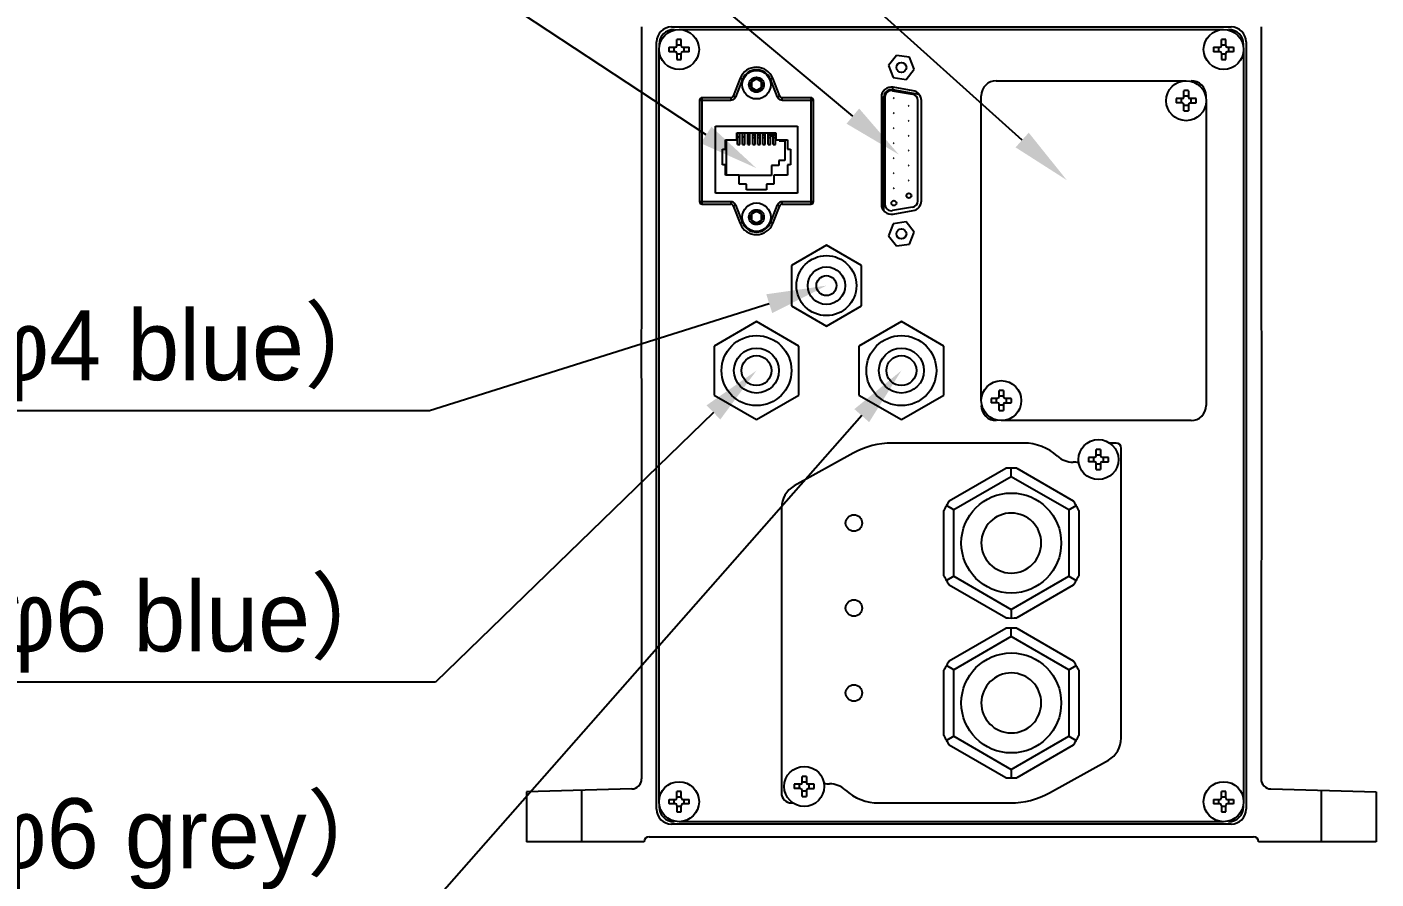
# Model space of a CAD drawing. Header units: millimetres. Extents: x 4086 to 8300, y 123 to 1549.
# Drawn here: x 6910.7 to 7045.7, y 419.2 to 504.4 of the extents above; entities that cross this region are included whole.
import ezdxf
from ezdxf import colors
from ezdxf.entities.mleader import LeaderData, LeaderLine
from ezdxf.math import Vec2, Vec3

# ---------------------------------------------------------------- set-up
doc = ezdxf.new("R2010")
doc.units = ezdxf.units.MM
doc.layers.add('00_COMPONENTS', color=7, linetype='Continuous')
doc.layers.add('多重引线', color=7, linetype='Continuous')
doc.styles.add('思源黑', font='SourceHanSansCN-Normal.ttf')

msp = doc.modelspace()

# ---------------------------------------------------------------- linework, layer by layer
at = {"layer": '00_COMPONENTS', "color": 7, "linetype": 'Continuous'}
for p, q in [((6972.1717, 504.417), (6972.1717, 475.5136)), ((6975.1717, 504.417), (7031.1717, 504.417)), ((6975.9217, 504.167), (7030.4217, 504.167)), ((7034.1717, 504.417), (7034.1717, 475.5136)), ((6973.6717, 426.167), (6973.6717, 502.917)), ((6974.9181, 502.387), (6975.5517, 502.387)), ((6975.4482, 501.947), (6975.4482, 502.387)), ((6975.775, 503.1729), (6975.7017, 503.1708)), ((6975.7017, 502.537), (6975.7017, 503.1708)), ((6975.7017, 502.6406), (6976.1417, 502.6406)), ((6976.1417, 502.537), (6976.1417, 503.1708)), ((6976.2917, 502.387), (6976.9255, 502.387)), ((6976.3953, 502.387), (6976.3953, 501.947)), ((6976.9276, 502.3137), (6976.9255, 502.387)), ((7029.4181, 502.387), (7030.0517, 502.387)), ((7029.9482, 501.947), (7029.9482, 502.387)), ((7030.275, 503.1729), (7030.2017, 503.1708)), ((7030.2017, 502.537), (7030.2017, 503.1708)), ((7030.2017, 502.6406), (7030.6417, 502.6406)), ((7030.6417, 502.537), (7030.6417, 503.1708)), ((7030.7917, 502.387), (7031.4255, 502.387)), ((7030.8953, 502.387), (7030.8953, 501.947)), ((7031.4276, 502.3137), (7031.4255, 502.387)), ((7032.6717, 502.917), (7032.6717, 426.167)), ((6973.9217, 426.917), (6973.9217, 502.167)), ((6974.9159, 502.0203), (6974.918, 501.947)), ((6975.5517, 501.947), (6974.918, 501.947)), ((6975.7017, 501.797), (6975.7017, 501.1633)), ((6976.1417, 501.6934), (6975.7017, 501.6934)), ((6976.0685, 501.1612), (6976.1417, 501.1633)), ((6976.1417, 501.1634), (6976.1417, 501.797)), ((6976.9253, 501.947), (6976.2917, 501.947)), ((6997.6907, 501.5773), (6996.8853, 500.5568)), ((6998.9771, 501.39), (6997.6907, 501.5773)), ((6999.4582, 500.1822), (6998.9771, 501.39)), ((7029.4159, 502.0203), (7029.418, 501.947)), ((7030.0517, 501.947), (7029.418, 501.947)), ((7030.2017, 501.797), (7030.2017, 501.1633)), ((7030.6417, 501.6934), (7030.2017, 501.6934)), ((7030.5685, 501.1612), (7030.6417, 501.1633)), ((7030.6417, 501.1634), (7030.6417, 501.797)), ((7031.4253, 501.947), (7030.7917, 501.947)), ((7032.4217, 502.167), (7032.4217, 426.917)), ((6996.8853, 500.5568), (6997.3663, 499.3491)), ((6998.6528, 499.1618), (6999.4582, 500.1822)), ((6982.0459, 499.2894), (6981.3332, 497.4995)), ((6982.2781, 499.1969), (6981.5654, 497.407)), ((6982.0459, 499.2894), (6982.2781, 499.1969)), ((6983.6717, 499.2194), (6983.1717, 498.9307)), ((6983.1717, 498.9307), (6983.1717, 498.3533)), ((6983.1717, 498.3533), (6983.6717, 498.0647)), ((6984.1717, 498.9307), (6983.6717, 499.2194)), ((6983.6717, 498.0647), (6984.1717, 498.3533)), ((6984.1717, 498.3533), (6984.1717, 498.9307)), ((6985.0653, 499.1969), (6985.2976, 499.2894)), ((6985.778, 497.407), (6985.0653, 499.1969)), ((6986.0103, 497.4995), (6985.2976, 499.2894)), ((6997.301, 498.1431), (6997.3441, 498.3894)), ((6999.3441, 498.0394), (6997.3441, 498.3894)), ((6997.3663, 499.3491), (6998.6528, 499.1618)), ((7007.6717, 499.042), (7026.6717, 499.042)), ((6977.9717, 497.092), (6977.9717, 486.942)), ((6977.9717, 497.092), (6981.1009, 497.092)), ((6978.2217, 486.692), (6978.2217, 497.342)), ((6981.1009, 497.342), (6978.2217, 497.342)), ((6981.1009, 497.342), (6981.1009, 497.092)), ((6981.5654, 497.407), (6981.3332, 497.4995)), ((6986.0103, 497.4995), (6985.778, 497.407)), ((6986.2425, 497.092), (6986.2425, 497.342)), ((6989.1217, 497.342), (6986.2425, 497.342)), ((6986.2425, 497.092), (6989.3717, 497.092)), ((6989.1217, 497.342), (6989.1217, 486.692)), ((6989.3717, 486.942), (6989.3717, 497.092)), ((6996.1717, 497.4043), (6996.1717, 486.6847)), ((6996.1717, 497.4043), (6996.4217, 497.4043)), ((6996.4217, 486.0233), (6996.4217, 497.4043)), ((6996.5217, 497.4043), (6996.5217, 486.6847)), ((6997.2838, 498.0446), (6999.2838, 497.6946)), ((6999.9526, 497.6791), (6997.301, 498.1431)), ((6999.8217, 487.0347), (6999.8217, 497.0543)), ((7000.1717, 487.0347), (7000.1717, 497.0543)), ((7006.1717, 467.042), (7006.1717, 497.542)), ((7025.6659, 496.8953), (7025.668, 496.822)), ((7026.3017, 497.262), (7025.668, 497.262)), ((7026.3017, 496.822), (7025.668, 496.822)), ((7026.1982, 496.822), (7026.1982, 497.262)), ((7026.525, 498.0479), (7026.4517, 498.0458)), ((7026.4517, 497.412), (7026.4517, 498.0458)), ((7026.4517, 497.5156), (7026.8917, 497.5156)), ((7026.8917, 498.0456), (7026.8917, 497.412)), ((7027.6753, 497.262), (7027.0417, 497.262)), ((7027.0417, 496.822), (7027.6755, 496.822)), ((7027.1453, 497.262), (7027.1453, 496.822)), ((7027.6776, 497.1887), (7027.6755, 497.262)), ((7028.6717, 497.042), (7028.6717, 466.542)), ((7026.4517, 496.0384), (7026.4517, 496.672)), ((7026.8917, 496.5684), (7026.4517, 496.5684)), ((7026.8185, 496.0362), (7026.8917, 496.0383)), ((7026.8917, 496.672), (7026.8917, 496.0383)), ((6979.5717, 487.792), (6979.5717, 494.492)), ((6979.5717, 494.492), (6987.7717, 494.492)), ((6987.7717, 494.492), (6987.7717, 487.792)), ((6980.5717, 492.192), (6980.5717, 493.142)), ((6980.5717, 493.142), (6981.7217, 493.142)), ((6980.6717, 489.592), (6980.6717, 493.142)), ((6981.7217, 493.142), (6981.7217, 493.842)), ((6981.7217, 493.842), (6985.6217, 493.842)), ((6981.7717, 492.6493), (6981.7717, 493.842)), ((6981.7717, 493.442), (6982.0017, 493.442)), ((6982.0017, 492.6493), (6982.0017, 493.842)), ((6982.2817, 492.6493), (6982.2817, 493.842)), ((6982.2817, 493.442), (6982.5117, 493.442)), ((6982.5117, 492.6493), (6982.5117, 493.842)), ((6982.7917, 492.6493), (6982.7917, 493.842)), ((6983.0217, 493.6013), (6982.7917, 493.6013)), ((6982.7917, 493.3747), (6983.0217, 493.3747)), ((6983.0217, 492.6493), (6983.0217, 493.842)), ((6983.3017, 492.6493), (6983.3017, 493.842)), ((6983.5317, 493.6013), (6983.3017, 493.6013)), ((6983.3017, 493.3747), (6983.5317, 493.3747)), ((6983.5317, 492.6493), (6983.5317, 493.842)), ((6983.8117, 492.6493), (6983.8117, 493.842)), ((6984.0417, 493.6013), (6983.8117, 493.6013)), ((6983.8117, 493.3747), (6984.0417, 493.3747)), ((6984.0417, 492.6493), (6984.0417, 493.842)), ((6984.3217, 492.6493), (6984.3217, 493.842)), ((6984.5517, 493.6013), (6984.3217, 493.6013)), ((6984.3217, 493.3747), (6984.5517, 493.3747)), ((6984.5517, 492.6493), (6984.5517, 493.842)), ((6984.8317, 492.6493), (6984.8317, 493.842)), ((6985.0617, 493.6013), (6984.8317, 493.6013)), ((6984.8317, 493.3747), (6985.0617, 493.3747)), ((6985.0617, 492.6493), (6985.0617, 493.842)), ((6985.1717, 493.842), (6985.1717, 493.5445)), ((6985.1717, 493.5445), (6985.3417, 493.5445)), ((6985.3417, 492.6493), (6985.3417, 493.842)), ((6985.5717, 493.6013), (6985.3417, 493.6013)), ((6985.3417, 493.3747), (6985.5717, 493.3747)), ((6985.5717, 492.6493), (6985.5717, 493.842)), ((6985.6217, 493.842), (6985.6217, 493.142)), ((6985.6217, 493.142), (6986.7717, 493.142)), ((6985.9366, 493.142), (6985.9366, 493.0445)), ((6985.9366, 493.0445), (6986.499, 493.0445)), ((6986.499, 493.0445), (6986.499, 491.0445)), ((6986.7717, 493.142), (6986.7717, 492.192)), ((6980.2717, 490.642), (6980.2717, 492.192)), ((6980.2717, 492.192), (6980.5717, 492.192)), ((6981.7717, 492.6493), (6982.0017, 492.6493)), ((6982.2817, 492.6493), (6982.5117, 492.6493)), ((6982.7917, 492.6493), (6983.0217, 492.6493)), ((6983.3017, 492.6493), (6983.5317, 492.6493)), ((6983.8117, 492.6493), (6984.0417, 492.6493)), ((6984.3217, 492.6493), (6984.5517, 492.6493)), ((6984.8317, 492.6493), (6985.0617, 492.6493)), ((6985.3417, 492.6493), (6985.5717, 492.6493)), ((6986.7717, 492.192), (6987.0717, 492.192)), ((6987.0717, 492.192), (6987.0717, 490.642)), ((6980.5717, 490.642), (6980.2717, 490.642)), ((6980.5717, 489.592), (6980.5717, 490.642)), ((6985.1717, 490.5445), (6985.1717, 489.5445)), ((6985.9141, 490.5445), (6985.1717, 490.5445)), ((6985.9141, 491.0445), (6985.9141, 490.5445)), ((6986.499, 491.0445), (6985.9141, 491.0445)), ((6986.7717, 490.642), (6986.7717, 489.592)), ((6987.0717, 490.642), (6986.7717, 490.642)), ((6981.9467, 489.592), (6980.5717, 489.592)), ((6981.9467, 488.692), (6981.9467, 489.592)), ((6985.1717, 489.5445), (6981.9467, 489.5445)), ((6985.3967, 489.592), (6985.3967, 488.692)), ((6986.7717, 489.592), (6985.3967, 489.592)), ((6987.7717, 487.792), (6979.5717, 487.792)), ((6982.6717, 488.692), (6981.9467, 488.692)), ((6982.6717, 488.142), (6982.6717, 488.692)), ((6984.6717, 488.142), (6982.6717, 488.142)), ((6984.6717, 488.692), (6984.6717, 488.142)), ((6985.3967, 488.692), (6984.6717, 488.692)), ((6981.1009, 486.942), (6977.9717, 486.942)), ((6978.2217, 486.692), (6981.1009, 486.692)), ((6981.1009, 486.942), (6981.1009, 486.692)), ((6981.3332, 486.5345), (6981.5654, 486.627)), ((6981.3332, 486.5345), (6982.0459, 484.7446)), ((6981.5654, 486.627), (6982.2781, 484.8371)), ((6985.0653, 484.8371), (6985.778, 486.627)), ((6985.2976, 484.7446), (6986.0103, 486.5345)), ((6985.778, 486.627), (6986.0103, 486.5345)), ((6986.2425, 486.692), (6986.2425, 486.942)), ((6989.3717, 486.942), (6986.2425, 486.942)), ((6986.2425, 486.692), (6989.1217, 486.692)), ((6999.2838, 486.3945), (6997.2838, 486.0445)), ((6997.3441, 485.6997), (6999.3441, 486.0497)), ((6982.2781, 484.8371), (6982.0459, 484.7446)), ((6983.6717, 485.9694), (6983.1717, 485.6807)), ((6983.1717, 485.6807), (6983.1717, 485.1033)), ((6983.1717, 485.1033), (6983.6717, 484.8147)), ((6984.1717, 485.6807), (6983.6717, 485.9694)), ((6983.6717, 484.8147), (6984.1717, 485.1033)), ((6984.1717, 485.1033), (6984.1717, 485.6807)), ((6985.2976, 484.7446), (6985.0653, 484.8371)), ((6997.3663, 484.74), (6996.8853, 483.5322)), ((6998.6528, 484.9273), (6997.3663, 484.74)), ((6999.4582, 483.9068), (6998.6528, 484.9273)), ((6996.8853, 483.5322), (6997.6907, 482.5118)), ((6998.9771, 482.6991), (6999.4582, 483.9068)), ((6990.6717, 482.5835), (6987.1717, 480.5627)), ((6994.1717, 480.5627), (6990.6717, 482.5835)), ((6997.6907, 482.5118), (6998.9771, 482.6991)), ((6987.1717, 480.5627), (6987.1717, 476.5213)), ((6994.1717, 476.5213), (6994.1717, 480.5627)), ((6972.1717, 475.5136), (6972.165, 475.1611)), ((6987.1717, 476.5213), (6990.6717, 474.5006)), ((6990.6717, 474.5006), (6994.1717, 476.5213)), ((7034.1717, 475.5136), (7034.1785, 475.1611)), ((6983.6717, 474.9495), (6979.4217, 472.4958)), ((6987.9217, 472.4958), (6983.6717, 474.9495)), ((6998.1717, 474.9495), (6993.9217, 472.4958)), ((7002.4217, 472.4958), (6998.1717, 474.9495)), ((6979.4217, 472.4958), (6979.4217, 467.5883)), ((6987.9217, 467.5883), (6987.9217, 472.4958)), ((6993.9217, 472.4958), (6993.9217, 467.5883)), ((7002.4217, 467.5883), (7002.4217, 472.4958)), ((6979.4217, 467.5883), (6983.6717, 465.1345)), ((6983.6717, 465.1345), (6987.9217, 467.5883)), ((6993.9217, 467.5883), (6998.1717, 465.1345)), ((6998.1717, 465.1345), (7002.4217, 467.5883)), ((7007.8017, 467.262), (7007.168, 467.262)), ((7007.6982, 466.822), (7007.6982, 467.262)), ((7008.025, 468.0479), (7007.9517, 468.0458)), ((7007.9517, 467.412), (7007.9517, 468.0458)), ((7007.9517, 467.5156), (7008.3917, 467.5156)), ((7008.3917, 468.0456), (7008.3917, 467.412)), ((7009.1753, 467.262), (7008.5417, 467.262)), ((7008.6453, 467.262), (7008.6453, 466.822)), ((7009.1776, 467.1887), (7009.1755, 467.262)), ((7007.1659, 466.8953), (7007.168, 466.822)), ((7007.8017, 466.822), (7007.168, 466.822)), ((7007.9517, 466.0384), (7007.9517, 466.672)), ((7008.3917, 466.5684), (7007.9517, 466.5684)), ((7008.3185, 466.0362), (7008.3917, 466.0383)), ((7008.3917, 466.672), (7008.3917, 466.0383)), ((7008.5417, 466.822), (7009.1755, 466.822)), ((6972.1614, 465.3175), (6972.1716, 429.1925)), ((7027.1717, 465.042), (7008.1717, 465.042)), ((6993.3596, 461.7853), (6987.4576, 458.5064)), ((7010.4166, 462.792), (6997.2447, 462.792)), ((7017.7459, 462.1471), (7017.6726, 462.1449)), ((7017.6726, 461.5112), (7017.6726, 462.1449)), ((7018.1126, 462.1448), (7018.1126, 461.5112)), ((7019.6717, 462.792), (7019.0217, 462.792)), ((7020.1717, 433.263), (7020.1717, 462.292)), ((7016.8867, 460.9945), (7016.8889, 460.9212)), ((7017.5226, 461.3612), (7016.8889, 461.3612)), ((7017.5226, 460.9212), (7016.8889, 460.9212)), ((7017.419, 460.9212), (7017.419, 461.3612)), ((7017.6726, 461.6148), (7018.1126, 461.6148)), ((7017.6726, 460.1376), (7017.6726, 460.7712)), ((7018.1126, 460.6676), (7017.6726, 460.6676)), ((7018.1126, 460.7712), (7018.1126, 460.1375)), ((7018.8962, 461.3612), (7018.2626, 461.3612)), ((7018.2626, 460.9212), (7018.8963, 460.9212)), ((7018.3662, 461.3612), (7018.3662, 460.9212)), ((7018.8985, 461.2879), (7018.8963, 461.3612)), ((7002.9655, 457.0031), (7008.6279, 460.2723)), ((7009.1717, 459.4315), (7003.4217, 456.1118)), ((7009.1717, 459.4315), (7009.1717, 460.292)), ((7014.9217, 456.1118), (7009.1717, 459.4315)), ((7009.7155, 460.2723), (7015.3779, 457.0031)), ((7018.0393, 460.1353), (7018.1126, 460.1375)), ((6986.1717, 456.321), (6986.1717, 427.792)), ((7003.4217, 456.1118), (7002.6765, 456.542)), ((7014.9217, 456.1118), (7015.6669, 456.542)), ((7002.4217, 449.5228), (7002.4217, 456.0612)), ((7003.4217, 449.4722), (7003.4217, 456.1118)), ((7014.9217, 456.1118), (7014.9217, 449.4722)), ((7015.9217, 456.0612), (7015.9217, 449.5228)), ((7003.4217, 449.4722), (7002.6765, 449.042)), ((7008.6279, 445.3118), (7002.9655, 448.5809)), ((7003.4217, 449.4722), (7009.1717, 446.1525)), ((7009.1717, 446.1525), (7014.9217, 449.4722)), ((7015.3779, 448.5809), (7009.7155, 445.3118)), ((7014.9217, 449.4722), (7015.6669, 449.042)), ((7009.1717, 446.1525), (7009.1717, 445.292)), ((7002.9655, 441.0031), (7008.6279, 444.2723)), ((7009.1717, 443.4315), (7009.1717, 444.292)), ((7009.7155, 444.2723), (7015.3779, 441.0031)), ((7009.1717, 443.4315), (7003.4217, 440.1118)), ((7014.9217, 440.1118), (7009.1717, 443.4315)), ((7003.4217, 440.1118), (7002.6765, 440.542)), ((7003.4217, 433.4722), (7003.4217, 440.1118)), ((7014.9217, 440.1118), (7015.6669, 440.542)), ((7014.9217, 440.1118), (7014.9217, 433.4722)), ((7002.4217, 433.5228), (7002.4217, 440.0612)), ((7015.9217, 440.0612), (7015.9217, 433.5228)), ((7003.4217, 433.4722), (7002.6765, 433.042)), ((7003.4217, 433.4722), (7009.1717, 430.1525)), ((7009.1717, 430.1525), (7014.9217, 433.4722)), ((7014.9217, 433.4722), (7015.6669, 433.042)), ((7008.6279, 429.3118), (7002.9655, 432.5809)), ((7015.3779, 432.5809), (7009.7155, 429.3118)), ((7012.9839, 427.7988), (7018.8858, 431.0776)), ((6988.3041, 429.4487), (6988.2309, 429.4466)), ((6988.2309, 428.8128), (6988.2309, 429.4466)), ((6988.6709, 429.4464), (6988.6709, 428.8128)), ((7009.1717, 430.1525), (7009.1717, 429.292)), ((6971.1978, 428.1926), (6960.6717, 427.917)), ((6966.1717, 428.061), (6966.1717, 422.917)), ((6987.445, 428.2961), (6987.4471, 428.2228)), ((6988.0809, 428.6628), (6987.4471, 428.6628)), ((6988.0809, 428.2228), (6987.4471, 428.2228)), ((6987.9773, 428.2228), (6987.9773, 428.6628)), ((6988.2309, 428.9164), (6988.6709, 428.9164)), ((6988.2309, 427.4392), (6988.2309, 428.0728)), ((6988.6709, 427.9693), (6988.2309, 427.9693)), ((6988.6709, 428.0728), (6988.6709, 427.4391)), ((6989.4545, 428.6628), (6988.8209, 428.6628)), ((6988.8209, 428.2228), (6989.4546, 428.2228)), ((6988.9244, 428.6628), (6988.9244, 428.2228)), ((6989.4567, 428.5896), (6989.4546, 428.6628)), ((7035.1457, 428.1926), (7045.6717, 427.917)), ((7040.1717, 428.061), (7040.1717, 422.917)), ((6960.6717, 427.917), (6960.6717, 422.917)), ((6974.9159, 426.7703), (6974.918, 426.697)), ((6975.5517, 426.697), (6974.918, 426.697)), ((6974.9181, 427.137), (6975.5517, 427.137)), ((6975.4482, 426.697), (6975.4482, 427.137)), ((6975.775, 427.9229), (6975.7017, 427.9208)), ((6975.7017, 427.287), (6975.7017, 427.9208)), ((6975.7017, 427.3906), (6976.1417, 427.3906)), ((6976.1417, 427.287), (6976.1417, 427.9208)), ((6976.2917, 427.137), (6976.9255, 427.137)), ((6976.9253, 426.697), (6976.2917, 426.697)), ((6976.3953, 427.137), (6976.3953, 426.697)), ((6976.9276, 427.0637), (6976.9255, 427.137)), ((6987.1717, 426.792), (6987.3218, 426.792)), ((6988.5976, 427.437), (6988.6709, 427.4391)), ((6995.9269, 426.792), (7009.0987, 426.792)), ((7029.4159, 426.7703), (7029.418, 426.697)), ((7030.0517, 426.697), (7029.418, 426.697)), ((7029.4181, 427.137), (7030.0517, 427.137)), ((7029.9482, 426.697), (7029.9482, 427.137)), ((7030.275, 427.9229), (7030.2017, 427.9208)), ((7030.2017, 427.287), (7030.2017, 427.9208)), ((7030.2017, 427.3906), (7030.6417, 427.3906)), ((7030.6417, 427.287), (7030.6417, 427.9208)), ((7030.7917, 427.137), (7031.4255, 427.137)), ((7031.4253, 426.697), (7030.7917, 426.697)), ((7030.8953, 427.137), (7030.8953, 426.697)), ((7031.4276, 427.0637), (7031.4255, 427.137)), ((7045.6717, 427.917), (7045.6717, 422.917)), ((6975.7017, 426.547), (6975.7017, 425.9133)), ((6976.1417, 426.4434), (6975.7017, 426.4434)), ((6976.0685, 425.9112), (6976.1417, 425.9133)), ((6976.1417, 425.9134), (6976.1417, 426.547)), ((7030.2017, 426.547), (7030.2017, 425.9133)), ((7030.6417, 426.4434), (7030.2017, 426.4434)), ((7030.5685, 425.9112), (7030.6417, 425.9133)), ((7030.6417, 425.9134), (7030.6417, 426.547)), ((7031.1717, 424.667), (6975.1717, 424.667)), ((7030.4217, 424.917), (6975.9217, 424.917)), ((6972.4217, 422.917), (6960.6717, 422.917)), ((6972.9217, 423.417), (7033.4217, 423.417)), ((7045.6717, 422.917), (7033.9217, 422.917))]:
    msp.add_line(p, q, dxfattribs=at)
for points in [[(6974.918, 502.387), (6974.9159, 502.3137), (6974.9146, 502.2404), (6974.9142, 502.167)], [(6975.9217, 503.1746), (6975.8483, 503.1741), (6975.775, 503.1729)], [(6976.1417, 503.1708), (6976.0685, 503.1729), (6975.9951, 503.1741), (6975.9217, 503.1746)], [(6976.9293, 502.167), (6976.9289, 502.2404), (6976.9276, 502.3137)], [(7029.418, 502.387), (7029.4159, 502.3137), (7029.4146, 502.2404), (7029.4142, 502.167)], [(7030.4217, 503.1746), (7030.3483, 503.1741), (7030.275, 503.1729)], [(7030.6417, 503.1708), (7030.5685, 503.1729), (7030.4951, 503.1741), (7030.4217, 503.1746)], [(7031.4293, 502.167), (7031.4289, 502.2404), (7031.4276, 502.3137)], [(6974.9142, 502.167), (6974.9146, 502.0936), (6974.9159, 502.0203)], [(6975.7017, 501.1633), (6975.775, 501.1612), (6975.8483, 501.1599), (6975.9217, 501.1595)], [(6975.9217, 501.1595), (6975.9951, 501.1599), (6976.0685, 501.1612)], [(6976.9255, 501.947), (6976.9276, 502.0203), (6976.9289, 502.0936), (6976.9293, 502.167)], [(7029.4142, 502.167), (7029.4146, 502.0936), (7029.4159, 502.0203)], [(7030.2017, 501.1633), (7030.275, 501.1612), (7030.3483, 501.1599), (7030.4217, 501.1595)], [(7030.4217, 501.1595), (7030.4951, 501.1599), (7030.5685, 501.1612)], [(7031.4255, 501.947), (7031.4276, 502.0203), (7031.4289, 502.0936), (7031.4293, 502.167)], [(7025.668, 497.262), (7025.6659, 497.1887), (7025.6646, 497.1154), (7025.6642, 497.042)], [(7025.6642, 497.042), (7025.6646, 496.9686), (7025.6659, 496.8953)], [(7026.6717, 498.0496), (7026.5983, 498.0491), (7026.525, 498.0479)], [(7026.8917, 498.0458), (7026.8185, 498.0479), (7026.7451, 498.0491), (7026.6717, 498.0496)], [(7027.6755, 496.822), (7027.6776, 496.8953), (7027.6789, 496.9686), (7027.6793, 497.042)], [(7027.6793, 497.042), (7027.6789, 497.1154), (7027.6776, 497.1887)], [(7026.4517, 496.0383), (7026.525, 496.0362), (7026.5983, 496.0349), (7026.6717, 496.0345)], [(7026.6717, 496.0345), (7026.7451, 496.0349), (7026.8185, 496.0362)], [(6972.165, 475.1611), (6972.141, 473.2078), (6972.1614, 465.3175)], [(7034.1785, 475.1611), (7034.2025, 472.95), (7034.1719, 429.1925)], [(7007.168, 467.262), (7007.1659, 467.1887), (7007.1646, 467.1154), (7007.1642, 467.042)], [(7008.1717, 468.0496), (7008.0983, 468.0491), (7008.025, 468.0479)], [(7008.3917, 468.0458), (7008.3185, 468.0479), (7008.2451, 468.0491), (7008.1717, 468.0496)], [(7009.1793, 467.042), (7009.1789, 467.1154), (7009.1776, 467.1887)], [(7007.1642, 467.042), (7007.1646, 466.9686), (7007.1659, 466.8953)], [(7007.9517, 466.0383), (7008.025, 466.0362), (7008.0983, 466.0349), (7008.1717, 466.0345)], [(7008.1717, 466.0345), (7008.2451, 466.0349), (7008.3185, 466.0362)], [(7009.1755, 466.822), (7009.1776, 466.8953), (7009.1789, 466.9686), (7009.1793, 467.042)], [(7017.8926, 462.1488), (7017.8192, 462.1483), (7017.7459, 462.1471)], [(7018.1126, 462.1449), (7018.0393, 462.1471), (7017.966, 462.1483), (7017.8926, 462.1488)], [(7016.8889, 461.3612), (7016.8867, 461.2879), (7016.8855, 461.2146), (7016.8851, 461.1412)], [(7016.8851, 461.1412), (7016.8855, 461.0678), (7016.8867, 460.9945)], [(7018.8963, 460.9212), (7018.8985, 460.9945), (7018.8997, 461.0678), (7018.9002, 461.1412)], [(7018.9002, 461.1412), (7018.8997, 461.2146), (7018.8985, 461.2879)], [(7017.6726, 460.1375), (7017.7459, 460.1353), (7017.8192, 460.1341), (7017.8926, 460.1336)], [(7017.8926, 460.1336), (7017.966, 460.1341), (7018.0393, 460.1353)], [(6988.4509, 429.4504), (6988.3775, 429.45), (6988.3041, 429.4487)], [(6988.6709, 429.4466), (6988.5976, 429.4487), (6988.5242, 429.45), (6988.4509, 429.4504)], [(6987.4471, 428.6628), (6987.445, 428.5896), (6987.4437, 428.5162), (6987.4433, 428.4428)], [(6987.4433, 428.4428), (6987.4437, 428.3694), (6987.445, 428.2961)], [(6989.4546, 428.2228), (6989.4567, 428.2961), (6989.458, 428.3694), (6989.4584, 428.4428)], [(6989.4584, 428.4428), (6989.458, 428.5162), (6989.4567, 428.5896)], [(6974.918, 427.137), (6974.9159, 427.0637), (6974.9146, 426.9904), (6974.9142, 426.917)], [(6974.9142, 426.917), (6974.9146, 426.8436), (6974.9159, 426.7703)], [(6975.9217, 427.9246), (6975.8483, 427.9241), (6975.775, 427.9229)], [(6976.1417, 427.9208), (6976.0685, 427.9229), (6975.9951, 427.9241), (6975.9217, 427.9246)], [(6976.9255, 426.697), (6976.9276, 426.7703), (6976.9289, 426.8436), (6976.9293, 426.917)], [(6976.9293, 426.917), (6976.9289, 426.9904), (6976.9276, 427.0637)], [(6988.2309, 427.4391), (6988.3041, 427.437), (6988.3775, 427.4357), (6988.4509, 427.4353)], [(6988.4509, 427.4353), (6988.5242, 427.4357), (6988.5976, 427.437)], [(7029.418, 427.137), (7029.4159, 427.0637), (7029.4146, 426.9904), (7029.4142, 426.917)], [(7029.4142, 426.917), (7029.4146, 426.8436), (7029.4159, 426.7703)], [(7030.4217, 427.9246), (7030.3483, 427.9241), (7030.275, 427.9229)], [(7030.6417, 427.9208), (7030.5685, 427.9229), (7030.4951, 427.9241), (7030.4217, 427.9246)], [(7031.4255, 426.697), (7031.4276, 426.7703), (7031.4289, 426.8436), (7031.4293, 426.917)], [(7031.4293, 426.917), (7031.4289, 426.9904), (7031.4276, 427.0637)], [(6975.7017, 425.9133), (6975.775, 425.9112), (6975.8483, 425.9099), (6975.9217, 425.9095)], [(6975.9217, 425.9095), (6975.9951, 425.9099), (6976.0685, 425.9112)], [(7030.2017, 425.9133), (7030.275, 425.9112), (7030.3483, 425.9099), (7030.4217, 425.9095)], [(7030.4217, 425.9095), (7030.4951, 425.9099), (7030.5685, 425.9112)]]:
    msp.add_lwpolyline(points, dxfattribs=at)
for centre, radius in [((6975.9217, 502.167), 2), ((7030.4217, 502.167), 2), ((6998.1717, 500.3695), 0.5), ((6983.6717, 498.642), 1.425), ((6983.6717, 498.642), 0.75), ((6983.6717, 498.642), 0.5774), ((7026.6717, 497.042), 2), ((6998.9217, 487.5445), 0.25), ((6983.6717, 485.392), 1.425), ((6983.6717, 485.392), 0.75), ((6997.4217, 486.7945), 0.25), ((6983.6717, 485.392), 0.5774), ((6998.1717, 483.7195), 0.5), ((6990.6717, 478.542), 3), ((6990.6717, 478.542), 1.875), ((6990.6717, 478.542), 1), ((6983.6717, 470.042), 3.5), ((6998.1717, 470.042), 3.5), ((6983.6717, 470.042), 2.25), ((6983.6717, 470.042), 1.5), ((6998.1717, 470.042), 2.25), ((6998.1717, 470.042), 1.5), ((7008.1717, 467.042), 2), ((7017.8926, 461.1412), 2), ((7009.1717, 452.792), 5), ((6993.4217, 454.792), 0.825), ((6993.4217, 446.292), 0.825), ((7009.1717, 436.792), 5), ((6993.4217, 437.792), 0.825), ((6988.4509, 428.4428), 2), ((6975.9217, 426.917), 2), ((7030.4217, 426.917), 2)]:
    msp.add_circle(centre, radius, dxfattribs=at)
for centre, radius, start, end in [((6975.1717, 502.917), 1.5, 90, 180), ((6975.4217, 502.667), 1.5, 90, 180), ((7030.9217, 502.667), 1.5, 0, 90), ((7031.1717, 502.917), 1.5, 0, 90), ((6975.5517, 502.537), 0.15, 270, 0), ((6976.2917, 502.537), 0.15, 180, 270), ((7030.0517, 502.537), 0.15, 270, 0), ((7030.7917, 502.537), 0.15, 180, 270), ((6975.5517, 501.797), 0.15, 0, 90), ((6976.2917, 501.797), 0.15, 90, 180), ((7030.0517, 501.797), 0.15, 0, 90), ((7030.7917, 501.797), 0.15, 90, 180), ((6983.6717, 498.642), 1.75, 21.711751, 158.288249), ((6983.6717, 498.642), 1.5, 21.711751, 158.288249), ((6997.1717, 497.4043), 1, 80.073754, 180), ((7007.6717, 497.542), 1.5, 90, 180), ((7027.1717, 497.542), 1.5, 0, 90), ((6978.2217, 497.092), 0.25, 90, 180), ((6981.1009, 497.592), 0.25, 270, 338.288249), ((6981.1009, 497.592), 0.5, 270, 338.288249), ((6986.2425, 497.592), 0.5, 201.711751, 270), ((6986.2425, 497.592), 0.25, 201.711751, 270), ((6989.1217, 497.092), 0.25, 0, 90), ((6997.1717, 497.4043), 0.75, 80.073755, 180), ((6997.1717, 497.4043), 0.65, 80.073759, 179.999996), ((6997.4217, 497.2945), 0.025, 90, 270), ((6999.1717, 497.0543), 0.65, 0, 80.073754), ((6999.1717, 497.0543), 1, 0, 80.073754), ((7026.3017, 497.412), 0.15, 270, 0), ((7026.3017, 496.672), 0.15, 0, 90), ((7027.0417, 497.412), 0.15, 180, 270), ((7027.0417, 496.672), 0.15, 90, 180), ((6997.4217, 495.7945), 0.025, 90, 270), ((6998.9217, 496.5445), 0.025, 90, 270), ((6997.4217, 494.2945), 0.025, 90, 270), ((6998.9217, 495.0445), 0.025, 90, 270), ((6997.4217, 492.7945), 0.025, 90, 270), ((6998.9217, 493.5445), 0.025, 90, 270), ((6998.9217, 492.0445), 0.025, 90, 270), ((6997.4217, 491.2945), 0.025, 90, 270), ((6998.9217, 490.5445), 0.025, 90, 270), ((6997.4217, 489.7945), 0.025, 90, 270), ((6998.9217, 489.0445), 0.025, 90, 270), ((6997.4217, 488.2945), 0.025, 90, 270), ((6978.2217, 486.942), 0.25, 180, 270), ((6981.1009, 486.442), 0.5, 21.711751, 90), ((6981.1009, 486.442), 0.25, 21.711751, 90), ((6986.2425, 486.442), 0.5, 90, 158.288249), ((6986.2425, 486.442), 0.25, 90, 158.288249), ((6989.1217, 486.942), 0.25, 270, 0), ((6997.1717, 486.6847), 1, 180, 279.926246), ((6997.1717, 486.6847), 0.65, 180, 279.926246), ((6999.1717, 487.0347), 0.65, 279.926246, 0), ((6999.1717, 487.0347), 1, 279.926246, 0), ((6983.6717, 485.392), 1.75, 201.711751, 338.288249), ((6983.6717, 485.392), 1.5, 201.711751, 338.288249), ((7007.8017, 467.412), 0.15, 270, 0), ((7008.5417, 467.412), 0.15, 180, 270), ((7007.6717, 466.542), 1.5, 180, 270), ((7007.8017, 466.672), 0.15, 0, 90), ((7008.5417, 466.672), 0.15, 90, 180), ((7027.1717, 466.542), 1.5, 270, 0), ((6997.2447, 454.792), 8, 90, 119.054604), ((7010.4166, 457.792), 5, 47.50266, 90), ((7019.6717, 462.292), 0.5, 0, 90), ((7015.3143, 463.1375), 2.25, 227.50266, 270.902862), ((7015.3971, 457.8882), 3, 80.059579, 90.902862), ((7017.5226, 461.5112), 0.15, 270, 0), ((7017.5226, 460.7712), 0.15, 0, 90), ((7018.2626, 461.5112), 0.15, 180, 270), ((7018.2626, 460.7712), 0.15, 90, 180), ((7009.1717, 452.792), 7.5, 85.841933, 94.158067), ((6988.6717, 456.321), 2.5, 119.054604, 180), ((7009.1717, 452.792), 7.5, 145.841933, 154.158067), ((7009.1717, 452.792), 7.5, 25.841933, 34.158067), ((7009.1717, 452.792), 3, 270, 269.494083), ((7009.1717, 452.792), 7.5, 205.841933, 214.158067), ((7009.1717, 452.792), 7.5, 325.841933, 334.158067), ((7009.1717, 452.792), 7.5, 265.841933, 274.158067), ((7009.1717, 436.792), 7.5, 85.841933, 94.158067), ((7009.1717, 436.792), 7.5, 145.841933, 154.158067), ((7009.1717, 436.792), 7.5, 25.841933, 34.158067), ((7009.1717, 436.792), 3, 270, 269.494083), ((7009.1717, 436.792), 7.5, 205.841933, 214.158067), ((7009.1717, 436.792), 7.5, 325.841933, 334.158067), ((7017.6717, 433.263), 2.5, 299.054604, 0), ((7009.1717, 436.792), 7.5, 265.841933, 274.158067), ((6971.1723, 429.1925), 1, 271.462871, 0.000466), ((6988.0809, 428.8128), 0.15, 270, 0), ((6988.0809, 428.0728), 0.15, 0, 90), ((6988.8209, 428.8128), 0.15, 180, 270), ((6988.8209, 428.0728), 0.15, 90, 180), ((6990.9464, 431.6959), 3, 260.059579, 270.902862), ((6991.0291, 426.4465), 2.25, 47.50266, 90.902862), ((6995.9269, 431.792), 5, 227.50266, 270), ((7035.1712, 429.1925), 1, 179.999534, 268.537129), ((6975.5517, 427.287), 0.15, 270, 0), ((6975.5517, 426.547), 0.15, 0, 90), ((6976.2917, 427.287), 0.15, 180, 270), ((6976.2917, 426.547), 0.15, 90, 180), ((6987.1717, 427.792), 1, 180, 270), ((7009.0987, 434.792), 8, 270, 299.054604), ((7030.0517, 427.287), 0.15, 270, 0), ((7030.0517, 426.547), 0.15, 0, 90), ((7030.7917, 427.287), 0.15, 180, 270), ((7030.7917, 426.547), 0.15, 90, 180), ((6975.1717, 426.167), 1.5, 180, 270), ((6975.4217, 426.417), 1.5, 180, 270), ((7030.9217, 426.417), 1.5, 270, 0), ((7031.1717, 426.167), 1.5, 270, 0), ((6972.9217, 422.917), 0.5, 90, 180), ((7033.4217, 422.917), 0.5, 0, 90)]:
    msp.add_arc(centre, radius, start, end, dxfattribs=at)

# ---------------------------------------------------------------- leaders
at = {"layer": '多重引线'}
ml = msp.add_multileader_mtext('Standard', dxfattribs=at)
ml.set_content('{\\C7;battery pack}', style='思源黑')
ml.set_leader_properties()
ml.build(insert=Vec2(0, 0))
ml.multileader.update_dxf_attribs({"text_left_attachment_type": 5, "text_right_attachment_type": 5, "dogleg_length": 1, "arrow_head_size": 6})
ctx = ml.context
ctx.base_point, ctx.char_height, ctx.arrow_head_size, ctx.plane_origin = Vec3(6881.6556, 555.2176), 7, 6, Vec3(7042.8059, 496.1392)
ctx.left_attachment, ctx.right_attachment, ctx.text_align_type = 5, 5, 2
notes = []
notes.append((ctx, [(0, (1, 1, 0), (6941.0865, 555.2176), (-1, 0), 1, [(0, [(7014.7228, 489.0995)], 0, [])])]))
ctx.mtext.insert, ctx.mtext.alignment, ctx.mtext.flow_direction = Vec3(6938.0865, 565.0849), 3, 5
ml = msp.add_multileader_mtext('Standard', dxfattribs=at)
ml.set_content('DB15', style='思源黑')
ml.set_leader_properties()
ml.build(insert=Vec2(0, 0))
ml.multileader.update_dxf_attribs({"text_left_attachment_type": 5, "text_right_attachment_type": 5, "dogleg_length": 1, "arrow_head_size": 6})
ctx = ml.context
ctx.base_point, ctx.char_height, ctx.arrow_head_size, ctx.plane_origin = Vec3(6912.7492, 540.4928), 7, 6, Vec3(7008.119, 508.5074)
ctx.left_attachment, ctx.right_attachment, ctx.text_align_type = 5, 5, 2
notes.append((ctx, [(0, (1, 1, 0), (6939.5244, 540.4928), (-1, 0), 1, [(0, [(6997.9185, 491.6528)], 0, [])])]))
ctx.mtext.insert, ctx.mtext.alignment, ctx.mtext.flow_direction = Vec3(6936.5244, 547.6189), 3, 5
ml = msp.add_multileader_mtext('Standard', dxfattribs=at)
ml.set_content('{\\C7;network port}', style='思源黑')
ml.set_leader_properties()
ml.build(insert=Vec2(0, 0))
ml.multileader.update_dxf_attribs({"text_left_attachment_type": 5, "text_right_attachment_type": 5, "dogleg_length": 1, "arrow_head_size": 6})
ctx = ml.context
ctx.base_point, ctx.char_height, ctx.arrow_head_size, ctx.plane_origin = Vec3(6876.5036, 520.3701), 7, 6, Vec3(6984.7062, 507.0408)
ctx.left_attachment, ctx.right_attachment, ctx.text_align_type = 5, 5, 2
notes.append((ctx, [(0, (1, 1, 0), (6938.092, 520.3701), (-1, 0), 1, [(0, [(6983.6385, 490.3108)], 0, [])])]))
ctx.mtext.insert, ctx.mtext.alignment, ctx.mtext.flow_direction = Vec3(6935.092, 530.2), 3, 5
ml = msp.add_multileader_mtext('Standard', dxfattribs=at)
ml.set_content('{\\C7;user air duct }1（φ4 blue）', style='思源黑')
ml.set_leader_properties()
ml.build(insert=Vec2(0, 0))
ml.multileader.update_dxf_attribs({"text_left_attachment_type": 5, "text_right_attachment_type": 5, "dogleg_length": 1, "arrow_head_size": 6})
ctx = ml.context
ctx.base_point, ctx.char_height, ctx.arrow_head_size, ctx.plane_origin = Vec3(6838.0015, 466.0015), 7, 6, Vec3(6993.5861, 485.1462)
ctx.left_attachment, ctx.right_attachment, ctx.text_align_type = 5, 5, 2
notes.append((ctx, [(0, (1, 1, 0), (6950.9435, 466.0015), (-1, 0), 1, [(0, [(6990.6717, 478.542)], 0, [])])]))
ctx.mtext.insert, ctx.mtext.alignment, ctx.mtext.flow_direction = Vec3(6947.9435, 476.0836), 3, 5
ml = msp.add_multileader_mtext('Standard', dxfattribs=at)
ml.set_content('{\\C7;user air duct }2（φ6 blue）', style='思源黑')
ml.set_leader_properties()
ml.build(insert=Vec2(0, 0))
ml.multileader.update_dxf_attribs({"text_left_attachment_type": 5, "text_right_attachment_type": 5, "dogleg_length": 1, "arrow_head_size": 6})
ctx = ml.context
ctx.base_point, ctx.char_height, ctx.arrow_head_size, ctx.plane_origin = Vec3(6838.6093, 438.8665), 7, 6, Vec3(6984.944, 470.7855)
ctx.left_attachment, ctx.right_attachment, ctx.text_align_type = 5, 5, 2
notes.append((ctx, [(0, (1, 1, 0), (6951.5513, 438.8665), (-1, 0), 1, [(0, [(6983.6717, 470.042)], 0, [])])]))
ctx.mtext.insert, ctx.mtext.alignment, ctx.mtext.flow_direction = Vec3(6948.5513, 448.9485), 3, 5
ml = msp.add_multileader_mtext('Standard', dxfattribs=at)
ml.set_content('{\\C7;user air duct }3（φ6 grey）', style='思源黑')
ml.set_leader_properties()
ml.build(insert=Vec2(0, 0))
ml.multileader.update_dxf_attribs({"text_left_attachment_type": 5, "text_right_attachment_type": 5, "dogleg_length": 1, "arrow_head_size": 6})
ctx = ml.context
ctx.base_point, ctx.char_height, ctx.arrow_head_size, ctx.plane_origin = Vec3(6838.7123, 416.6825), 7, 6, Vec3(7007.6672, 465.2991)
ctx.left_attachment, ctx.right_attachment, ctx.text_align_type = 5, 5, 2
notes.append((ctx, [(0, (1, 1, 0), (6951.2106, 416.6825), (-1, 0), 1, [(0, [(6998.1717, 470.042)], 0, [])])]))
ctx.mtext.insert, ctx.mtext.alignment, ctx.mtext.flow_direction = Vec3(6948.2106, 427.2596), 3, 5
for ctx, leaders in notes:
    for number, flags, end, landing, length, lines in leaders:
        leader = LeaderData()
        leader.index, (leader.has_last_leader_line, leader.has_dogleg_vector, leader.attachment_direction) = number, flags
        leader.last_leader_point, leader.dogleg_vector, leader.dogleg_length = Vec3(end), Vec3(landing), length
        for number, points, colour, breaks in lines:
            line = LeaderLine()
            line.index, line.vertices, line.color, line.breaks = number, Vec3.list(points), colors.encode_raw_color(colour), breaks
            leader.lines.append(line)
        ctx.leaders.append(leader)

doc.saveas('drawing.dxf')
